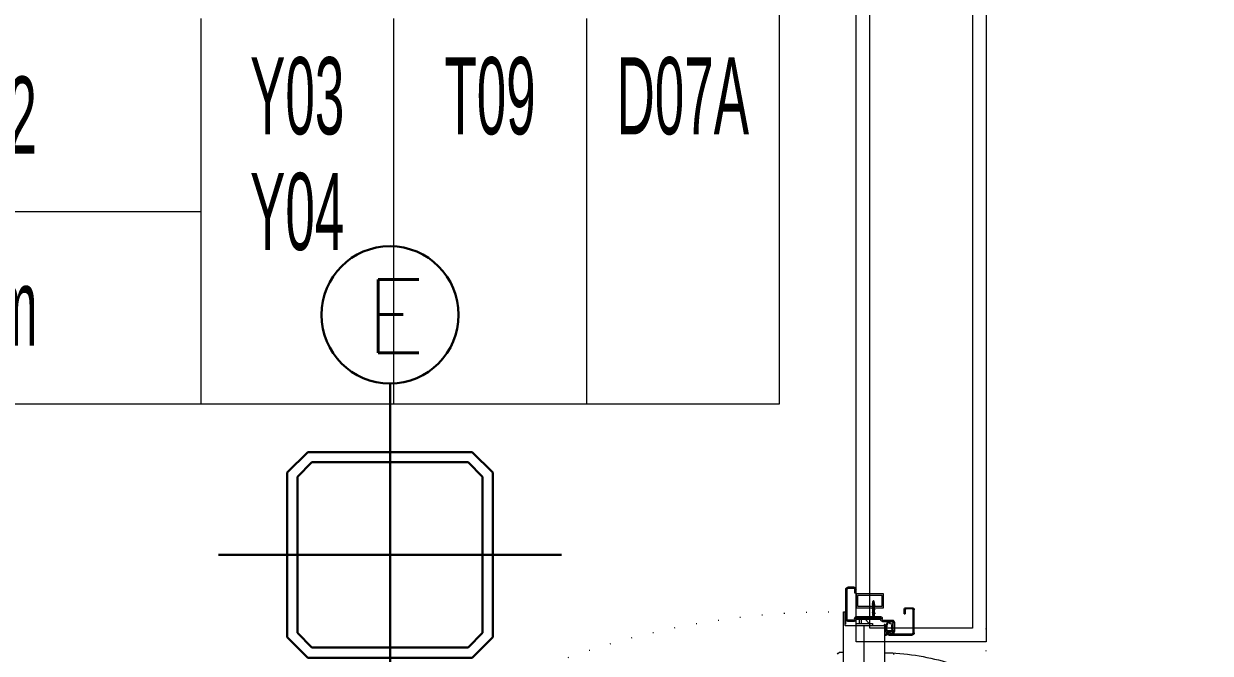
# Model space of a CAD drawing. Extents: x -2012 to 34975, y -1043 to 8321.
# Drawn here: x 31172.4 to 31345.5, y 493.9 to 585.7 of the extents above; entities that cross this region are included whole.
import ezdxf
from ezdxf.enums import TextEntityAlignment as Align

# ---------------------------------------------------------------- set-up
doc = ezdxf.new("R2010")
doc.units = 0
doc.header["$LTSCALE"] = 25
doc.linetypes.add('DOT2', pattern=[0.125, 0, -0.125])
doc.layers.get('0').update_dxf_attribs({"color": 9, "lineweight": 9})
for name, color, linetype, lineweight in [('00', 9, 'Continuous', 9), ('07', 9, 'Continuous', 9), ('14', 9, 'Continuous', 9), ('21_MAHAL', 9, 'Continuous', 9), ('35', 9, 'Continuous', 9), ('E-2x18(W) PL DOWNLIGHT ARMATÜR (SIVAÜSTÜ)', 7, 'Continuous', 30), ('E-ACİL AYDINLATMA KİTİ', 7, 'Continuous', 30)]:
    doc.layers.add(name, color=color, linetype=linetype, lineweight=lineweight)
doc.styles.add('Arial', font='arial.ttf', dxfattribs={"height": 2.5})
doc.styles.add('E-YAZI', font='txttw.shx')
doc.styles.add('MuuM_TEXT-STANDART', font='ARIALN.TTF')

# ---------------------------------------------------------------- blocks, each defined once
blk = doc.blocks.new('p-yng-01')
at = {"linetype": 'Continuous'}
for p, q in [((114.01, 2.77), (114.01, 6.17)), ((114.19, 2.77), (114.19, 6.17)), ((114.32, 6.48), (117.69, 6.48)), ((117.69, 6.3), (114.32, 6.3)), ((117.82, 6.17), (117.82, 5.3)), ((118, 5.3), (118, 6.17)), ((115.88, 3.59), (114.55, 3.59)), ((117.69, 5.17), (117.1, 5.17)), ((117.1, 4.99), (117.1, 5.17)), ((117.1, 4.99), (117.69, 4.99)), ((52, 2.19), (115.31, 2.19)), ((114.22, 2.53), (113.96, 2.33)), ((114.23, 2.42), (114.02, 2.25)), ((114.25, 3.19), (114.37, 2.79)), ((114.42, 3.24), (114.54, 2.85)), ((114.65, 3.4), (114.44, 3.32)), ((114.45, 3.27), (114.54, 3.27)), ((114.55, 3.41), (115.88, 3.41)), ((114.55, 3.23), (114.55, 3.23)), ((114.67, 2.76), (114.66, 3.2)), ((115.54, 2.12), (115.17, 2.36)), ((115.35, 2.36), (115.59, 2.2)), ((115.41, -3.61), (115.41, 2.09)), ((115.71, 2.92), (115.64, 3.22)), ((115.88, 2.8), (115.71, 2.91)), ((115.96, 3.31), (115.82, 3.39)), ((115.99, 2.75), (115.92, 2.85)), ((116, 1.85), (116, 3.29)), ((116.18, 1.85), (116.18, 3.29)), ((116.3, 1.78), (116.33, 1.79)), ((115.7, 0.4), (115.41, 0.4)), ((115.7, -2), (115.7, 0.4)), ((116.32, -1.86), (116.32, 1.45)), ((116.32, 1.45), (116.52, 1.45)), ((116.41, 1.63), (116.38, 1.62)), ((116.52, -1.98), (116.52, 1.56)), ((116.7, -1.95), (116.7, 1.56)), ((115.7, -0.1), (116.32, -0.67)), ((115.7, -1.2), (116.32, -1.2)), ((115.7, -1.5), (116.32, -1.5)), ((115.41, -2), (115.7, -2)), ((116, -2.26), (116, -3.2)), ((116.18, -2.26), (116.18, -3.2)), ((116.3, -2.19), (116.33, -2.2)), ((116.3, -3.32), (120.69, -3.32)), ((116.52, -1.86), (116.32, -1.86)), ((116.41, -2.04), (116.38, -2.03)), ((116.7, -1.95), (116.7, -1.98)), ((120.1, -2), (120.1, -2.18)), ((120.1, -2.18), (120.69, -2.18)), ((120.81, -2.3), (120.81, -3.2)), ((120.99, -2.3), (120.99, -3.2)), ((52, -3.86), (117.3, -3.86)), ((117.4, -3.66), (115.46, -3.66)), ((117.3, -3.56), (115.6, -3.56)), ((115.6, -3.56), (115.6, -3.66)), ((116.3, -3.5), (120.69, -3.5)), ((117.4, -3.76), (117.4, -3.66))]:
    blk.add_line(p, q, dxfattribs=at)
at = {"ltscale": 2}
for p, q in [((111.43, 2.19), (111.43, 3.24)), ((111.46, -3.86), (111.46, -4.46))]:
    blk.add_line(p, q, dxfattribs=at)
for p, q in [((114.9, 3.41), (115.53, 3.41)), ((116.32, 0.57), (116.32, 0.79)), ((116.32, 0.51), (116.32, 0.3)), ((116.41, 0.63), (116.45, 0.63)), ((116.41, 0.45), (116.45, 0.45)), ((116.46, 0.63), (116.54, 0.63)), ((116.55, 0.63), (116.63, 0.63)), ((116.64, 0.63), (116.72, 0.63)), ((116.73, 0.63), (118.88, 0.63)), ((116.73, 0.63), (118.88, 0.63)), ((116.73, 0.63), (116.81, 0.63)), ((116.82, 0.63), (116.9, 0.63)), ((116.91, 0.63), (116.99, 0.63)), ((117, 0.63), (117.08, 0.63)), ((117.09, 0.63), (117.17, 0.63)), ((117.18, 0.63), (117.26, 0.63)), ((117.27, 0.63), (117.35, 0.63)), ((117.36, 0.63), (117.44, 0.63)), ((117.36, 0.63), (117.44, 0.63)), ((117.4, 0.63), (117.44, 0.63)), ((117.4, 0.63), (117.44, 0.63)), ((117.4, 0.45), (117.44, 0.45)), ((117.4, 0.45), (117.44, 0.45)), ((117.45, 0.63), (117.53, 0.63)), ((117.45, 0.63), (117.53, 0.63)), ((117.54, 0.63), (117.62, 0.63)), ((117.54, 0.63), (117.62, 0.63)), ((117.63, 0.63), (117.71, 0.63)), ((117.63, 0.63), (117.71, 0.63)), ((117.72, 0.63), (117.8, 0.63)), ((117.72, 0.63), (117.8, 0.63)), ((117.81, 0.63), (117.89, 0.63)), ((117.81, 0.63), (117.89, 0.63)), ((117.9, 0.63), (117.98, 0.63)), ((117.9, 0.63), (117.98, 0.63)), ((117.99, 0.63), (118.07, 0.63)), ((117.99, 0.63), (118.07, 0.63)), ((118.08, 0.63), (118.16, 0.63)), ((118.08, 0.63), (118.16, 0.63)), ((118.17, 0.63), (118.25, 0.63)), ((118.17, 0.63), (118.25, 0.63)), ((118.26, 0.63), (118.34, 0.63)), ((118.26, 0.63), (118.34, 0.63)), ((118.35, 0.63), (118.43, 0.63)), ((118.35, 0.63), (118.43, 0.63)), ((118.44, 0.63), (118.52, 0.63)), ((118.44, 0.63), (118.52, 0.63)), ((118.53, 0.63), (118.61, 0.63)), ((118.53, 0.63), (118.61, 0.63)), ((118.62, 0.63), (118.7, 0.63)), ((118.62, 0.63), (118.7, 0.63)), ((118.71, 0.63), (118.79, 0.63)), ((118.71, 0.63), (118.79, 0.63))]:
    blk.add_line(p, q)
at = {"ltscale": 15}
for p, q in [((116.32, 0.57), (116.36, 0.57)), ((116.32, 0.51), (116.36, 0.51)), ((116.35, 0.8), (116.41, 0.63)), ((116.35, 0.29), (116.41, 0.45)), ((116.6, 0.38), (116.41, 0.71)), ((116.61, 0.38), (116.42, 0.71)), ((116.44, 0.63), (116.43, 0.66)), ((116.55, 0.45), (116.45, 0.45)), ((116.69, 0.38), (116.5, 0.71)), ((116.7, 0.38), (116.51, 0.71)), ((116.53, 0.63), (116.52, 0.66)), ((116.64, 0.45), (116.57, 0.45)), ((116.78, 0.38), (116.59, 0.71)), ((116.61, 0.38), (116.59, 0.45)), ((116.79, 0.38), (116.6, 0.71)), ((116.62, 0.63), (116.61, 0.66)), ((116.73, 0.45), (116.66, 0.45)), ((116.87, 0.38), (116.68, 0.71)), ((116.7, 0.38), (116.68, 0.45)), ((116.88, 0.38), (116.69, 0.71)), ((116.71, 0.63), (116.7, 0.66)), ((116.82, 0.45), (116.75, 0.45)), ((116.96, 0.38), (116.77, 0.71)), ((116.79, 0.38), (116.77, 0.45)), ((116.97, 0.38), (116.78, 0.71)), ((116.8, 0.63), (116.79, 0.66)), ((116.84, 0.45), (118.88, 0.45)), ((116.84, 0.45), (118.88, 0.45)), ((116.91, 0.45), (116.84, 0.45)), ((117.05, 0.38), (116.86, 0.71)), ((116.88, 0.38), (116.86, 0.45)), ((117.06, 0.38), (116.87, 0.71)), ((116.89, 0.63), (116.88, 0.66)), ((117, 0.45), (116.93, 0.45)), ((117.14, 0.38), (116.95, 0.71)), ((116.97, 0.38), (116.95, 0.45)), ((117.15, 0.38), (116.96, 0.71)), ((116.98, 0.63), (116.97, 0.66)), ((117.09, 0.45), (117.02, 0.45)), ((117.23, 0.38), (117.04, 0.71)), ((117.06, 0.38), (117.04, 0.45)), ((117.24, 0.38), (117.05, 0.71)), ((117.07, 0.63), (117.06, 0.66)), ((117.18, 0.45), (117.11, 0.45)), ((117.32, 0.38), (117.13, 0.71)), ((117.15, 0.38), (117.13, 0.45)), ((117.33, 0.38), (117.14, 0.71)), ((117.16, 0.63), (117.15, 0.66)), ((117.27, 0.45), (117.2, 0.45)), ((117.41, 0.38), (117.22, 0.71)), ((117.41, 0.38), (117.22, 0.71)), ((117.24, 0.38), (117.22, 0.45)), ((117.42, 0.38), (117.23, 0.71)), ((117.42, 0.38), (117.23, 0.71)), ((117.25, 0.63), (117.24, 0.66)), ((117.36, 0.45), (117.29, 0.45)), ((117.5, 0.38), (117.31, 0.71)), ((117.5, 0.38), (117.31, 0.71)), ((117.33, 0.38), (117.31, 0.45)), ((117.51, 0.38), (117.32, 0.71)), ((117.51, 0.38), (117.32, 0.71)), ((117.34, 0.63), (117.33, 0.66)), ((117.45, 0.45), (117.38, 0.45)), ((117.45, 0.45), (117.38, 0.45)), ((117.59, 0.38), (117.4, 0.71)), ((117.59, 0.38), (117.4, 0.71)), ((117.59, 0.38), (117.4, 0.71)), ((117.59, 0.38), (117.4, 0.71)), ((117.42, 0.38), (117.4, 0.45)), ((117.42, 0.38), (117.4, 0.45)), ((117.6, 0.38), (117.41, 0.71)), ((117.6, 0.38), (117.41, 0.71)), ((117.6, 0.38), (117.41, 0.71)), ((117.6, 0.38), (117.41, 0.71)), ((117.43, 0.63), (117.42, 0.66)), ((117.43, 0.63), (117.42, 0.66)), ((117.43, 0.63), (117.42, 0.66)), ((117.43, 0.63), (117.42, 0.66)), ((117.54, 0.45), (117.44, 0.45)), ((117.54, 0.45), (117.44, 0.45)), ((117.54, 0.45), (117.47, 0.45)), ((117.54, 0.45), (117.47, 0.45)), ((117.68, 0.38), (117.49, 0.71)), ((117.68, 0.38), (117.49, 0.71)), ((117.51, 0.38), (117.49, 0.45)), ((117.51, 0.38), (117.49, 0.45)), ((117.69, 0.38), (117.5, 0.71)), ((117.69, 0.38), (117.5, 0.71)), ((117.52, 0.63), (117.51, 0.66)), ((117.52, 0.63), (117.51, 0.66)), ((117.63, 0.45), (117.56, 0.45)), ((117.63, 0.45), (117.56, 0.45)), ((117.77, 0.38), (117.58, 0.71)), ((117.77, 0.38), (117.58, 0.71)), ((117.6, 0.38), (117.58, 0.45)), ((117.6, 0.38), (117.58, 0.45)), ((117.6, 0.38), (117.58, 0.45)), ((117.6, 0.38), (117.58, 0.45)), ((117.78, 0.38), (117.59, 0.71)), ((117.78, 0.38), (117.59, 0.71)), ((117.61, 0.63), (117.6, 0.66)), ((117.61, 0.63), (117.6, 0.66)), ((117.72, 0.45), (117.65, 0.45)), ((117.72, 0.45), (117.65, 0.45)), ((117.86, 0.38), (117.67, 0.71)), ((117.86, 0.38), (117.67, 0.71)), ((117.69, 0.38), (117.67, 0.45)), ((117.69, 0.38), (117.67, 0.45)), ((117.87, 0.38), (117.68, 0.71)), ((117.87, 0.38), (117.68, 0.71)), ((117.7, 0.63), (117.69, 0.66)), ((117.7, 0.63), (117.69, 0.66)), ((117.81, 0.45), (117.74, 0.45)), ((117.81, 0.45), (117.74, 0.45)), ((117.95, 0.38), (117.76, 0.71)), ((117.95, 0.38), (117.76, 0.71)), ((117.78, 0.38), (117.76, 0.45)), ((117.78, 0.38), (117.76, 0.45)), ((117.96, 0.38), (117.77, 0.71)), ((117.96, 0.38), (117.77, 0.71)), ((117.79, 0.63), (117.78, 0.66)), ((117.79, 0.63), (117.78, 0.66)), ((117.9, 0.45), (117.83, 0.45)), ((117.9, 0.45), (117.83, 0.45)), ((118.04, 0.38), (117.85, 0.71)), ((118.04, 0.38), (117.85, 0.71)), ((117.87, 0.38), (117.85, 0.45)), ((117.87, 0.38), (117.85, 0.45)), ((118.05, 0.38), (117.86, 0.71)), ((118.05, 0.38), (117.86, 0.71)), ((117.88, 0.63), (117.87, 0.66)), ((117.88, 0.63), (117.87, 0.66)), ((117.99, 0.45), (117.92, 0.45)), ((117.99, 0.45), (117.92, 0.45)), ((118.13, 0.38), (117.94, 0.71)), ((118.13, 0.38), (117.94, 0.71)), ((117.96, 0.38), (117.94, 0.45)), ((117.96, 0.38), (117.94, 0.45)), ((118.14, 0.38), (117.95, 0.71)), ((118.14, 0.38), (117.95, 0.71)), ((117.97, 0.63), (117.96, 0.66)), ((117.97, 0.63), (117.96, 0.66)), ((118.08, 0.45), (118.01, 0.45)), ((118.08, 0.45), (118.01, 0.45)), ((118.22, 0.38), (118.03, 0.71)), ((118.22, 0.38), (118.03, 0.71)), ((118.05, 0.38), (118.03, 0.45)), ((118.05, 0.38), (118.03, 0.45)), ((118.23, 0.38), (118.04, 0.71)), ((118.23, 0.38), (118.04, 0.71)), ((118.06, 0.63), (118.05, 0.66)), ((118.06, 0.63), (118.05, 0.66)), ((118.17, 0.45), (118.1, 0.45)), ((118.17, 0.45), (118.1, 0.45)), ((118.31, 0.38), (118.12, 0.71)), ((118.31, 0.38), (118.12, 0.71)), ((118.14, 0.38), (118.12, 0.45)), ((118.14, 0.38), (118.12, 0.45)), ((118.32, 0.38), (118.13, 0.71)), ((118.32, 0.38), (118.13, 0.71)), ((118.15, 0.63), (118.14, 0.66)), ((118.15, 0.63), (118.14, 0.66)), ((118.26, 0.45), (118.19, 0.45)), ((118.26, 0.45), (118.19, 0.45)), ((118.4, 0.38), (118.21, 0.71)), ((118.4, 0.38), (118.21, 0.71)), ((118.23, 0.38), (118.21, 0.45)), ((118.23, 0.38), (118.21, 0.45)), ((118.41, 0.38), (118.22, 0.71)), ((118.41, 0.38), (118.22, 0.71)), ((118.24, 0.63), (118.23, 0.66)), ((118.24, 0.63), (118.23, 0.66)), ((118.35, 0.45), (118.28, 0.45)), ((118.35, 0.45), (118.28, 0.45)), ((118.49, 0.38), (118.3, 0.71)), ((118.49, 0.38), (118.3, 0.71)), ((118.32, 0.38), (118.3, 0.45)), ((118.32, 0.38), (118.3, 0.45)), ((118.5, 0.38), (118.31, 0.71)), ((118.5, 0.38), (118.31, 0.71)), ((118.33, 0.63), (118.32, 0.66)), ((118.33, 0.63), (118.32, 0.66)), ((118.44, 0.45), (118.37, 0.45)), ((118.44, 0.45), (118.37, 0.45)), ((118.58, 0.38), (118.39, 0.71)), ((118.58, 0.38), (118.39, 0.71)), ((118.58, 0.38), (118.39, 0.71)), ((118.58, 0.38), (118.39, 0.71)), ((118.41, 0.38), (118.39, 0.45)), ((118.41, 0.38), (118.39, 0.45)), ((118.59, 0.38), (118.4, 0.71)), ((118.59, 0.38), (118.4, 0.71)), ((118.59, 0.38), (118.4, 0.71)), ((118.59, 0.38), (118.4, 0.71)), ((118.42, 0.63), (118.41, 0.66)), ((118.42, 0.63), (118.41, 0.66)), ((118.42, 0.63), (118.41, 0.66)), ((118.42, 0.63), (118.41, 0.66)), ((118.53, 0.45), (118.46, 0.45)), ((118.53, 0.45), (118.46, 0.45)), ((118.53, 0.45), (118.46, 0.45)), ((118.53, 0.45), (118.46, 0.45)), ((118.67, 0.38), (118.48, 0.71)), ((118.67, 0.38), (118.48, 0.71)), ((118.5, 0.38), (118.48, 0.45)), ((118.5, 0.38), (118.48, 0.45)), ((118.68, 0.38), (118.49, 0.71)), ((118.68, 0.38), (118.49, 0.71)), ((118.51, 0.63), (118.5, 0.66)), ((118.51, 0.63), (118.5, 0.66)), ((118.62, 0.45), (118.55, 0.45)), ((118.62, 0.45), (118.55, 0.45)), ((118.76, 0.38), (118.57, 0.71)), ((118.76, 0.38), (118.57, 0.71)), ((118.59, 0.38), (118.57, 0.45)), ((118.59, 0.38), (118.57, 0.45)), ((118.59, 0.38), (118.57, 0.45)), ((118.59, 0.38), (118.57, 0.45)), ((118.77, 0.38), (118.58, 0.71)), ((118.77, 0.38), (118.58, 0.71)), ((118.6, 0.63), (118.59, 0.66)), ((118.6, 0.63), (118.59, 0.66)), ((118.71, 0.45), (118.64, 0.45)), ((118.71, 0.45), (118.64, 0.45)), ((118.85, 0.38), (118.66, 0.71)), ((118.85, 0.38), (118.66, 0.71)), ((118.68, 0.38), (118.66, 0.45)), ((118.68, 0.38), (118.66, 0.45)), ((118.86, 0.38), (118.67, 0.71)), ((118.86, 0.38), (118.67, 0.71)), ((118.69, 0.63), (118.68, 0.66)), ((118.69, 0.63), (118.68, 0.66)), ((118.8, 0.45), (118.73, 0.45)), ((118.8, 0.45), (118.73, 0.45)), ((118.77, 0.38), (118.75, 0.45)), ((118.77, 0.38), (118.75, 0.45)), ((118.89, 0.45), (118.82, 0.45)), ((118.89, 0.45), (118.82, 0.45)), ((118.86, 0.38), (118.84, 0.45)), ((118.86, 0.38), (118.84, 0.45)), ((118.88, 0.63), (118.88, 0.45)), ((118.88, 0.63), (119, 0.6)), ((118.88, 0.63), (118.88, 0.45)), ((118.88, 0.63), (119, 0.6)), ((119, 0.49), (118.88, 0.45)), ((119, 0.49), (118.88, 0.45)), ((119, 0.6), (119.05, 0.54)), ((119, 0.6), (119.05, 0.54)), ((119, 0.49), (119.05, 0.54)), ((119, 0.49), (119.05, 0.54))]:
    blk.add_line(p, q, dxfattribs=at)
at = {"linetype": 'DOT2'}
blk.add_lwpolyline([(2, 17), (118, 17)], dxfattribs=at)
for points in [[(118, -2), (118, 2), (120, 2), (120, -2)], [(118.2, -1.8), (118.2, 1.8), (119.8, 1.8), (119.8, -1.8)]]:
    blk.add_lwpolyline(points, close=True)
at = {"ltscale": 0.29}
blk.add_lwpolyline([(4.69, -0.83), (115.31, -0.84)], dxfattribs=at)
at = {"linetype": 'Continuous'}
blk.add_lwpolyline([(120.1, -2), (120.69, -2)], dxfattribs=at)
at = {"ltscale": 2}
for centre, radius, start, end in [((74.27, 0.95), 37.22, 3.5277, 17.6198), ((111.18, 3.24), 0.247, 0, 90), ((111.21, -4.46), 0.249, 270, 0)]:
    blk.add_arc(centre, radius, start, end, dxfattribs=at)
at = {"linetype": 'Continuous'}
for centre, radius, start, end in [((114.32, 6.17), 0.309, 90, 180), ((114.32, 6.17), 0.13, 90, 180), ((117.69, 6.17), 0.309, 0, 90), ((117.69, 6.17), 0.13, 0, 90), ((117.69, 5.3), 0.309, 270, 0), ((117.69, 5.3), 0.13, 270, 0), ((114.55, 3.28), 0.309, 90, 197.1401), ((115.88, 3.29), 0.299, 0, 90), ((113.99, 2.29), 0.0479, 127.7999, 307.799), ((114.28, 2.77), 0.274, 180, 17.1381), ((114.28, 2.77), 0.0948, 180, 17.135), ((114.24, 2.51), 0.0288, 75.9835, 127.802), ((114.26, 2.38), 0.0479, 77.0081, 128.1521), ((114.3, 2.74), 0.216, 255.9716, 351.3211), ((114.91, 5.19), 2.83, 257.0027, 274.7984), ((114.55, 3.28), 0.13, 90, 197.1418), ((114.45, 3.3), 0.0223, 108.7437, 270.5768), ((114.88, 3), 0.405, 158.9385, 186.6378), ((114.53, 2.96), 0.0518, 190.2073, 220.1948), ((114.41, 2.86), 0.108, 8.7152, 40.191), ((114.68, 3.1), 0.183, 133.9397, 165.2815), ((113.72, 2.82), 0.796, 352.0768, 4.0277), ((114.54, 3.25), 0.0235, 319.4517, 89.2708), ((114.71, 2.59), 0.0767, 158.0376, 264.1708), ((114.26, 2.77), 0.403, 338.0363, 358.7061), ((114.71, 3.26), 0.153, 80.0535, 110.8261), ((114.72, 3.2), 0.0575, 78.927, 180.5589), ((114.95, 4.91), 2.41, 264.1712, 278.5473), ((115.17, 5.51), 2.3, 258.9216, 280.7583), ((115.23, 6.23), 2.87, 260.0535, 279.983), ((115.15, 2.33), 0.0383, 57.2978, 94.7896), ((115.08, 4.02), 1.51, 278.3106, 301.2851), ((115.31, 2.09), 0.0998, 0, 90), ((115.36, 2.37), 0.0192, 106.9479, 237.377), ((114.1, 6.49), 4.28, 286.9493, 295.3125), ((115.56, 2.16), 0.0479, 237.3001, 57.3001), ((115.61, 3.22), 0.0358, 12.7963, 100.7526), ((115.73, 2.93), 0.0188, 192.801, 227.5728), ((115.75, 3.27), 0.141, 59.6032, 99.9823), ((115.84, 2.77), 0.0479, 304.2545, 45.9802), ((115.88, 3.29), 0.12, 0, 90), ((115.91, 3.21), 0.0282, 122.7869, 202.9715), ((115.96, 3.23), 0.0871, 202.9715, 276.2403), ((116.32, 2.57), 0.784, 117.6065, 122.7746), ((115.94, 3.03), 0.0377, 100.8896, 191.8339), ((115.99, 3.04), 0.0905, 191.8362, 245.8024), ((115.94, 2.87), 0.0282, 99.2313, 206.2041), ((115.9, 3.22), 0.157, 280.8852, 300.6987), ((115.9, 2.71), 0.0959, 290.7866, 25.9631), ((115.95, 2.85), 0.049, 76.7573, 99.235), ((115.94, 3.29), 0.0235, 297.6046, 58.1171), ((115.87, 2.86), 0.133, 31.1222, 51.1373), ((115.96, 2.92), 0.0264, 271.0359, 352.6217), ((115.97, 3.12), 0.0312, 296.5742, 79.1214), ((115.97, 2.92), 0.0132, 352.6226, 31.1295), ((116.26, 1.85), 0.259, 180, 296.785), ((116.26, 1.85), 0.0798, 180, 296.7885), ((116.44, 1.56), 0.259, 0, 116.787), ((116.44, 1.56), 0.0798, 0, 116.7916), ((116.26, -2.26), 0.259, 63.215, 180), ((116.3, -3.2), 0.299, 180, 270), ((116.26, -2.26), 0.0798, 63.2115, 180), ((116.3, -3.2), 0.12, 180, 270), ((116.44, -1.97), 0.259, 243.211, 358.8975), ((116.44, -1.97), 0.0798, 243.2084, 356.4148), ((120.69, -2.3), 0.299, 0, 90), ((120.69, -2.3), 0.12, 0, 90), ((120.69, -3.2), 0.12, 270, 0), ((120.69, -3.2), 0.299, 270, 0), ((115.46, -3.61), 0.0499, 180, 270), ((117.3, -3.66), 0.0998, 0, 90), ((117.3, -3.76), 0.0998, 270, 0)]:
    blk.add_arc(centre, radius, start, end, dxfattribs=at)
at = {"ltscale": 15}
for centre, radius, start, end in [((116.34, 0.79), 0.015, 29.9136, 180), ((116.34, 0.3), 0.015, 180, 330.0864), ((116.36, 0.54), 0.0291, 270, 90), ((116.41, 0.71), 0.00583, 29.6796, 209.6796), ((116.5, 0.71), 0.00583, 29.6796, 209.6796), ((116.59, 0.71), 0.00583, 29.6796, 209.6796), ((116.6, 0.38), 0.00583, 209.6796, 29.6796), ((116.68, 0.71), 0.00583, 29.6796, 209.6796), ((116.69, 0.38), 0.00583, 209.6796, 29.6796), ((116.77, 0.71), 0.00583, 29.6796, 209.6796), ((116.78, 0.38), 0.00583, 209.6796, 29.6796), ((116.86, 0.71), 0.00583, 29.6796, 209.6796), ((116.87, 0.38), 0.00583, 209.6796, 29.6796), ((116.95, 0.71), 0.00583, 29.6796, 209.6796), ((116.96, 0.38), 0.00583, 209.6796, 29.6796), ((117.04, 0.71), 0.00583, 29.6796, 209.6796), ((117.05, 0.38), 0.00583, 209.6796, 29.6796), ((117.13, 0.71), 0.00583, 29.6796, 209.6796), ((117.14, 0.38), 0.00583, 209.6796, 29.6796), ((117.22, 0.71), 0.00583, 29.6796, 209.6796), ((117.23, 0.38), 0.00583, 209.6796, 29.6796), ((117.31, 0.71), 0.00583, 29.6796, 209.6796), ((117.32, 0.38), 0.00583, 209.6796, 29.6796), ((117.4, 0.71), 0.00583, 29.6796, 209.6796), ((117.4, 0.71), 0.00583, 29.6796, 209.6796), ((117.4, 0.71), 0.00583, 29.6796, 209.6796), ((117.4, 0.71), 0.00583, 29.6796, 209.6796), ((117.41, 0.38), 0.00583, 209.6796, 29.6796), ((117.41, 0.38), 0.00583, 209.6796, 29.6796), ((117.49, 0.71), 0.00583, 29.6796, 209.6796), ((117.49, 0.71), 0.00583, 29.6796, 209.6796), ((117.5, 0.38), 0.00583, 209.6796, 29.6796), ((117.5, 0.38), 0.00583, 209.6796, 29.6796), ((117.58, 0.71), 0.00583, 29.6796, 209.6796), ((117.58, 0.71), 0.00583, 29.6796, 209.6796), ((117.59, 0.38), 0.00583, 209.6796, 29.6796), ((117.59, 0.38), 0.00583, 209.6796, 29.6796), ((117.59, 0.38), 0.00583, 209.6796, 29.6796), ((117.59, 0.38), 0.00583, 209.6796, 29.6796), ((117.67, 0.71), 0.00583, 29.6796, 209.6796), ((117.67, 0.71), 0.00583, 29.6796, 209.6796), ((117.68, 0.38), 0.00583, 209.6796, 29.6796), ((117.68, 0.38), 0.00583, 209.6796, 29.6796), ((117.76, 0.71), 0.00583, 29.6796, 209.6796), ((117.76, 0.71), 0.00583, 29.6796, 209.6796), ((117.77, 0.38), 0.00583, 209.6796, 29.6796), ((117.77, 0.38), 0.00583, 209.6796, 29.6796), ((117.85, 0.71), 0.00583, 29.6796, 209.6796), ((117.85, 0.71), 0.00583, 29.6796, 209.6796), ((117.86, 0.38), 0.00583, 209.6796, 29.6796), ((117.86, 0.38), 0.00583, 209.6796, 29.6796), ((117.94, 0.71), 0.00583, 29.6796, 209.6796), ((117.94, 0.71), 0.00583, 29.6796, 209.6796), ((117.95, 0.38), 0.00583, 209.6796, 29.6796), ((117.95, 0.38), 0.00583, 209.6796, 29.6796), ((118.03, 0.71), 0.00583, 29.6796, 209.6796), ((118.03, 0.71), 0.00583, 29.6796, 209.6796), ((118.04, 0.38), 0.00583, 209.6796, 29.6796), ((118.04, 0.38), 0.00583, 209.6796, 29.6796), ((118.12, 0.71), 0.00583, 29.6796, 209.6796), ((118.12, 0.71), 0.00583, 29.6796, 209.6796), ((118.13, 0.38), 0.00583, 209.6796, 29.6796), ((118.13, 0.38), 0.00583, 209.6796, 29.6796), ((118.21, 0.71), 0.00583, 29.6796, 209.6796), ((118.21, 0.71), 0.00583, 29.6796, 209.6796), ((118.22, 0.38), 0.00583, 209.6796, 29.6796), ((118.22, 0.38), 0.00583, 209.6796, 29.6796), ((118.3, 0.71), 0.00583, 29.6796, 209.6796), ((118.3, 0.71), 0.00583, 29.6796, 209.6796), ((118.31, 0.38), 0.00583, 209.6796, 29.6796), ((118.31, 0.38), 0.00583, 209.6796, 29.6796), ((118.39, 0.71), 0.00583, 29.6796, 209.6796), ((118.39, 0.71), 0.00583, 29.6796, 209.6796), ((118.39, 0.71), 0.00583, 29.6796, 209.6796), ((118.39, 0.71), 0.00583, 29.6796, 209.6796), ((118.4, 0.38), 0.00583, 209.6796, 29.6796), ((118.4, 0.38), 0.00583, 209.6796, 29.6796), ((118.48, 0.71), 0.00583, 29.6796, 209.6796), ((118.48, 0.71), 0.00583, 29.6796, 209.6796), ((118.49, 0.38), 0.00583, 209.6796, 29.6796), ((118.49, 0.38), 0.00583, 209.6796, 29.6796), ((118.49, 0.38), 0.00583, 209.6796, 29.6796), ((118.49, 0.38), 0.00583, 209.6796, 29.6796), ((118.57, 0.71), 0.00583, 29.6796, 209.6796), ((118.57, 0.71), 0.00583, 29.6796, 209.6796), ((118.58, 0.38), 0.00583, 209.6796, 29.6796), ((118.58, 0.38), 0.00583, 209.6796, 29.6796), ((118.58, 0.38), 0.00583, 209.6796, 29.6796), ((118.58, 0.38), 0.00583, 209.6796, 29.6796), ((118.66, 0.71), 0.00583, 29.6796, 209.6796), ((118.66, 0.71), 0.00583, 29.6796, 209.6796), ((118.67, 0.38), 0.00583, 209.6796, 29.6796), ((118.67, 0.38), 0.00583, 209.6796, 29.6796), ((118.76, 0.38), 0.00583, 209.6796, 29.6796), ((118.76, 0.38), 0.00583, 209.6796, 29.6796), ((118.85, 0.38), 0.00583, 209.6796, 29.6796), ((118.85, 0.38), 0.00583, 209.6796, 29.6796), ((119.06, 0.78), 0.235, 217.8975, 265.639), ((119.06, 0.78), 0.235, 217.8975, 265.639), ((119.06, 0.31), 0.235, 94.361, 142.1025), ((119.06, 0.31), 0.235, 94.361, 142.1025)]:
    blk.add_arc(centre, radius, start, end, dxfattribs=at)
at = {"linetype": 'DOT2'}
blk.add_arc((2, -5.39), 115.41, 269.9997, 0.8132, dxfattribs=at)
blk = doc.blocks.new('0_roomno2')
blk.add_lwpolyline([(19.375, -10.5), (0, -10.5), (0, 0), (19.375, 0)], close=True)
for points in [[(8.125, -3), (8.125, -10.5)], [(11.875, -3), (11.875, -10.5)], [(15.625, -3), (15.625, -10.5)], [(0, -6.75), (8.125, -6.75)]]:
    blk.add_lwpolyline(points)
at = {"style": 'Arial'}
blk.add_attdef('ODANO', (0, 1.17), '', height=2, dxfattribs=at)
blk.add_attdef('MEKANADI', text='', height=2, dxfattribs=at).set_placement((0.35, -3), align=Align.BOTTOM_LEFT)
at = {"style": 'MuuM_TEXT-STANDART', "width": 0.6}
for tag, p in [('YER01', (10, -4.5)), ('TAVAN01', (13.75, -4.5)), ('DUVAR01', (17.5, -4.5)), ('YER02', (10, -6.75)), ('TAVAN02', (13.75, -6.75)), ('DUVAR02', (17.5, -6.75)), ('YER03', (10, -9)), ('TAVAN03', (13.75, -9)), ('DUVAR03', (17.5, -9))]:
    blk.add_attdef(tag, text='', height=1.5, dxfattribs=at).set_placement(p, align=Align.MIDDLE_CENTER)
for tag, p in [('M2', (0.35, -4.875)), ('TEMIZTAVANYUKSEKLIGI', (1.8, -8.608))]:
    blk.add_attdef(tag, text='', height=1.5, dxfattribs=at).set_placement(p, align=Align.MIDDLE_LEFT)
blk = doc.blocks.new('100_ACİL AYDINLATMA KİTİ')
at = {"layer": 'E-ACİL AYDINLATMA KİTİ', "color": 3}
blk.add_circle((0, 0), 1.251, dxfattribs=at)
at = {"layer": 'E-ACİL AYDINLATMA KİTİ', "color": 3, "style": 'E-YAZI'}
blk.add_text('E', height=1.34, dxfattribs=at).set_placement((-0.448, -0.694))
blk = doc.blocks.new('100_2x18(W) PL DOWNLIGHT ARMATÜR (SIVAÜSTÜ)')
at = {"layer": 'E-2x18(W) PL DOWNLIGHT ARMATÜR (SIVAÜSTÜ)', "color": 4, "ltscale": 0.4}
for q in [(0, 25), (0, 25), (-25, 0), (-25, 0), (0, -25), (25, 0), (0, -25), (25, 0)]:
    blk.add_line((0, 0), q, dxfattribs=at)
at = {"layer": 'E-2x18(W) PL DOWNLIGHT ARMATÜR (SIVAÜSTÜ)', "color": 4}
for p, q in [((-12, 15), (-15, 12)), ((12, 15), (-12, 15)), ((15, 12), (12, 15)), ((-11.38, 13.5), (-13.5, 11.38)), ((11.38, 13.5), (-11.38, 13.5)), ((13.5, 11.38), (11.38, 13.5)), ((-15, 12), (-15, -12)), ((-13.5, 11.38), (-13.5, -11.38)), ((13.5, -11.38), (13.5, 11.38)), ((15, -12), (15, 12)), ((-15, -12), (-12, -15)), ((-13.5, -11.38), (-11.38, -13.5)), ((11.38, -13.5), (13.5, -11.38)), ((12, -15), (15, -12)), ((-11.38, -13.5), (11.38, -13.5)), ((-12, -15), (12, -15))]:
    blk.add_line(p, q, dxfattribs=at)

msp = doc.modelspace()

# ---------------------------------------------------------------- linework, layer by layer
at = {"layer": '00'}
msp.add_lwpolyline([(31310.84, 637.5), (31310.84, 637.5), (31310.84, 637.5), (31310.84, 637.5), (31310.84, 497.5), (31295.84, 497.5), (31295.84, 637.5), (31310.84, 637.5)], close=True, dxfattribs=at)
at = {"layer": '14'}
msp.add_lwpolyline([(31398.13, 759.5), (31398.13, 755.5), (31312.84, 755.5), (31312.84, 495.5), (31293.84, 495.5), (31293.84, 635.5), (31293.84, 635.5), (31293.84, 635.5), (30762.84, 635.5), (30762.84, 369.5), (31293.84, 369.5), (31293.84, 369.5), (31293.84, 369.5), (31293.84, 389.5), (31312.84, 389.5), (31312.84, 349.5), (31508.84, 349.5), (31508.84, 409.5), (31568.9, 409.5), (31568.84, 755.5), (31504.13, 755.5), (31504.13, 759.5)], dxfattribs=at)
at = {"layer": '35'}
msp.add_lwpolyline([(31132.84, 487.5), (31132.84, 487.5), (31132.84, 369.5), (31163.35, 369.5), (31163.35, 369.5), (31293.84, 369.5), (31293.84, 389.5), (31312.84, 389.5), (31312.84, 349.5), (31508.84, 349.5), (31508.84, 409.5), (31568.9, 409.5), (31568.84, 755.5), (31312.84, 755.5), (31312.84, 495.5), (31293.84, 495.5), (31293.84, 635.5), (31165.35, 635.5), (31165.35, 635.5), (31132.84, 635.5), (31132.84, 517.5), (31132.84, 517.5), (31132.84, 487.5)], dxfattribs=at)

# ---------------------------------------------------------------- block references
at = {"layer": '07', "xscale": -1, "rotation": 270.0000000000001}
msp.add_blockref('p-yng-01', (31295.84, 382.5), dxfattribs=at)
at = {"layer": '21_MAHAL'}
ref = msp.add_blockref('0_roomno2', (31137.31, 608.92), dxfattribs=dict(at, xscale=7.5, yscale=7.5, zscale=7.5))
ref.add_attrib('M2', '##### m2', dxfattribs={"layer": '0', "height": 11.25, "style": 'MuuM_TEXT-STANDART', "width": 0.6}).set_placement((31139.94, 572.35), align=Align.MIDDLE_LEFT)
ref.add_attrib('TEMIZTAVANYUKSEKLIGI', '3.50 m', dxfattribs={"layer": '0', "height": 11.25, "style": 'MuuM_TEXT-STANDART', "width": 0.6}).set_placement((31150.81, 544.36), align=Align.MIDDLE_LEFT)
ref.add_attrib('YER01', 'Y03', dxfattribs={"layer": '0', "height": 11.25, "style": 'MuuM_TEXT-STANDART', "width": 0.6}).set_placement((31212.31, 575.17), align=Align.MIDDLE_CENTER)
ref.add_attrib('TAVAN01', 'T09', dxfattribs={"layer": '0', "height": 11.25, "style": 'MuuM_TEXT-STANDART', "width": 0.6}).set_placement((31240.44, 575.17), align=Align.MIDDLE_CENTER)
ref.add_attrib('DUVAR01', 'D07A', dxfattribs={"layer": '0', "height": 11.25, "style": 'MuuM_TEXT-STANDART', "width": 0.6}).set_placement((31268.56, 575.17), align=Align.MIDDLE_CENTER)
ref.add_attrib('YER02', 'Y04', dxfattribs={"layer": '0', "height": 11.25, "style": 'MuuM_TEXT-STANDART', "width": 0.6}).set_placement((31212.31, 558.29), align=Align.MIDDLE_CENTER)
at = {"layer": 'E-2x18(W) PL DOWNLIGHT ARMATÜR (SIVAÜSTÜ)', "color": 6}
msp.add_blockref('100_2x18(W) PL DOWNLIGHT ARMATÜR (SIVAÜSTÜ)', (31225.85, 508.2), dxfattribs=at)
at = {"layer": 'E-ACİL AYDINLATMA KİTİ', "xscale": 8, "yscale": 8, "zscale": 8}
msp.add_blockref('100_ACİL AYDINLATMA KİTİ', (31225.85, 543.21), dxfattribs=at)

doc.saveas('drawing.dxf')
